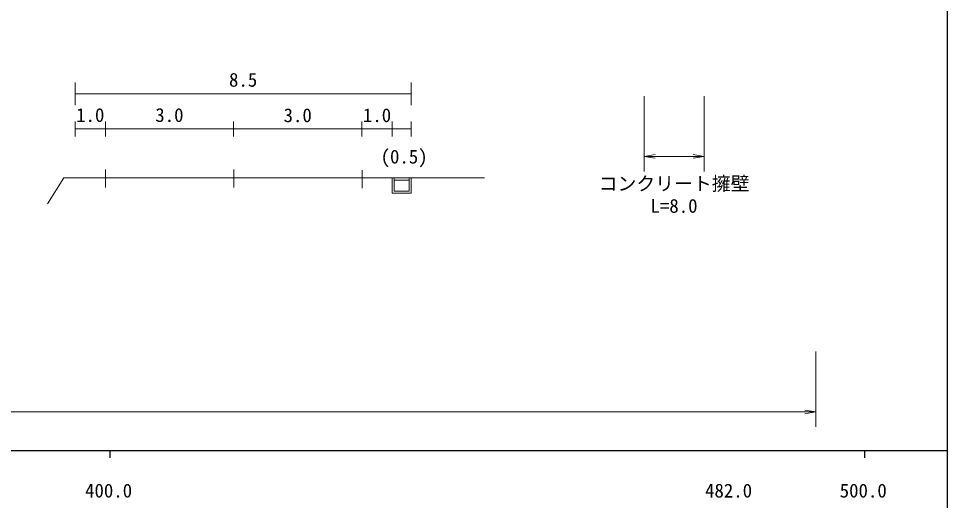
# Model space of a CAD drawing. Units: millimetres, scale not verified. Extents: x 40000 to 680000, y 20000 to 380000.
# Drawn here: x 455915 to 579000, y 198357 to 262254 of the extents above; entities that cross this region are included whole.
import ezdxf
from ezdxf.enums import TextEntityAlignment as Align

# ---------------------------------------------------------------- set-up
doc = ezdxf.new("R2010")
doc.units = ezdxf.units.MM
doc.header["$LTSCALE"] = 1000
for name, color, linetype, lineweight in [('M-BGD', 7, 'Continuous', 13), ('M-TTL-BAND', 7, 'Continuous', 25), ('M-TTL-FRAM', 7, 'Continuous', 13)]:
    doc.layers.add(name, color=color, linetype=linetype, lineweight=lineweight)
doc.styles.add('ＭＳ ゴシック', font='')
doc.styles.get('ＭＳ ゴシック').set_extended_font_data('MS Gothic')

# ---------------------------------------------------------------- blocks, each defined once
blk = doc.blocks.new('open_arrow')
at = {"color": 0, "linetype": 'Continuous', "lineweight": -2}
blk.add_lwpolyline([(7.5, 1.25), (0, 0), (7.5, -1.25)], dxfattribs=at)

msp = doc.modelspace()

# ---------------------------------------------------------------- linework, layer by layer
at = {"layer": 'M-BGD'}
for p, q in [((507942, 250777), (507941, 253777)), ((538813, 251967), (538813, 241967)), ((546747, 251967), (546747, 241967)), ((538813, 243967), (546747, 243967)), ((467421, 239840), (467420, 242227)), ((484421, 239841), (484420, 242228)), ((501445, 239759), (501444, 242153)), ((459731, 237706), (461920, 241135)), ((509420, 241147), (461920, 241135)), ((505420, 241146), (505421, 239095)), ((505670, 241146), (505671, 239369)), ((507670, 240809), (505670, 240808)), ((507670, 241147), (507671, 239370)), ((507920, 241147), (507921, 239089)), ((517663, 241141), (509420, 241147)), ((507921, 239089), (505421, 239088)), ((507671, 239370), (505671, 239369)), ((561556, 218100), (561556, 208100)), ((561556, 210100), (85741, 210100))]:
    msp.add_line(p, q, dxfattribs=at)
at = {"layer": 'M-TTL-BAND'}
for p, q in [((579000, 20000), (579000, 370000)), ((40000, 205000), (579000, 205000)), ((468000, 205000), (468000, 204000)), ((568000, 205000), (568000, 204000))]:
    msp.add_line(p, q, dxfattribs=at)
at = {"layer": 'M-TTL-FRAM'}
for p, q in [((463419, 250777), (463419, 253777)), ((463417, 252277), (507941, 252277)), ((463419, 248620), (463419, 246620)), ((463419, 247620), (467419, 247620)), ((467419, 248620), (467419, 246620)), ((467419, 247620), (484398, 247620)), ((484398, 248620), (484398, 246620)), ((484398, 247620), (501419, 247620)), ((501419, 248620), (501419, 246620)), ((501419, 247620), (505419, 247620)), ((505419, 248620), (505419, 246620)), ((505419, 247620), (507942, 247620)), ((507942, 248620), (507942, 246620))]:
    msp.add_line(p, q, dxfattribs=at)
msp.add_open_spline([(397571, 250240), (397789, 252122), (398006, 254004), (397642, 255974), (397234, 258182), (396094, 260499), (396814, 262349), (397387, 263822), (399138, 264998), (400872, 265466), (403377, 266142), (405847, 265341), (408262, 265485), (410540, 265620), (412769, 266596), (415043, 267092), (415423, 267175), (415804, 267244), (416186, 267308), (416569, 267371), (416953, 267429), (417340, 267468), (417720, 267507), (418103, 267528), (418483, 267543), (419158, 267569), (419828, 267576), (420514, 267560), (422631, 267511), (424896, 267249), (426747, 268240), (427856, 268834), (428816, 269878), (429221, 271069), (429584, 272136), (429502, 273320), (430019, 274340), (430702, 275690), (432435, 276751), (433832, 276648), (435547, 276522), (436757, 274645), (438165, 273314), (439548, 272007), (441121, 271225), (442671, 270398), (443496, 269958), (444314, 269505), (445124, 268940), (446186, 268200), (447235, 267267), (448510, 267360), (449096, 267403), (449731, 267663), (450057, 268110), (450368, 268536), (450398, 269134), (450402, 269713), (450413, 271429), (450196, 272990), (449704, 274517), (449260, 275898), (448591, 277250), (448495, 278737), (448411, 280037), (448763, 281439), (449550, 282425), (450560, 283693), (452285, 284274), (453951, 284642), (455595, 285005), (457181, 285161), (458767, 285317)], degree=3, knots=[0, 0, 0, 0, 1, 1, 1, 2, 2, 2, 3, 3, 3, 4, 4, 4, 5, 5, 5, 6, 6, 6, 7, 7, 7, 8, 8, 8, 9, 9, 9, 10, 10, 10, 11, 11, 11, 12, 12, 12, 13, 13, 13, 14, 14, 14, 15, 15, 15, 16, 16, 16, 17, 17, 17, 18, 18, 18, 19, 19, 19, 20, 20, 20, 21, 21, 21, 22, 22, 22, 23, 23, 23, 24, 24, 24, 24], dxfattribs=at)

# ---------------------------------------------------------------- block references
at = {"layer": 'M-BGD', "xscale": 193, "yscale": 193}
msp.add_blockref('open_arrow', (538813, 243967), dxfattribs=at)
at = {"layer": 'M-BGD', "xscale": 193, "yscale": 193, "rotation": 180}
for p in [(546747, 243967), (561556, 210100)]:
    msp.add_blockref('open_arrow', p, dxfattribs=at)

# ---------------------------------------------------------------- texts
at = {"layer": 'M-BGD', "style": 'ＭＳ ゴシック'}
for s, p in [('8.5', (483804, 252670)), ('1.0', (463544, 247995)), ('3.0', (474033, 247998)), ('3.0', (491033, 247966)), ('1.0', (501544, 247969)), ('(0.5)', (503887, 242482)), ('コンクリート擁壁', (532780, 238906)), ('L=8.0', (539655, 235951))]:
    msp.add_text(s, height=1833, dxfattribs=at).set_placement(p, align=Align.BOTTOM_LEFT)
at = {"layer": 'M-TTL-BAND', "style": 'ＭＳ ゴシック'}
for s, p in [('400.0', (467844, 198195)), ('482.0', (550000, 198195)), ('500.0', (567844, 198195))]:
    msp.add_text(s, height=1833, dxfattribs=at).set_placement(p, align=Align.BOTTOM_CENTER)

doc.saveas('drawing.dxf')
